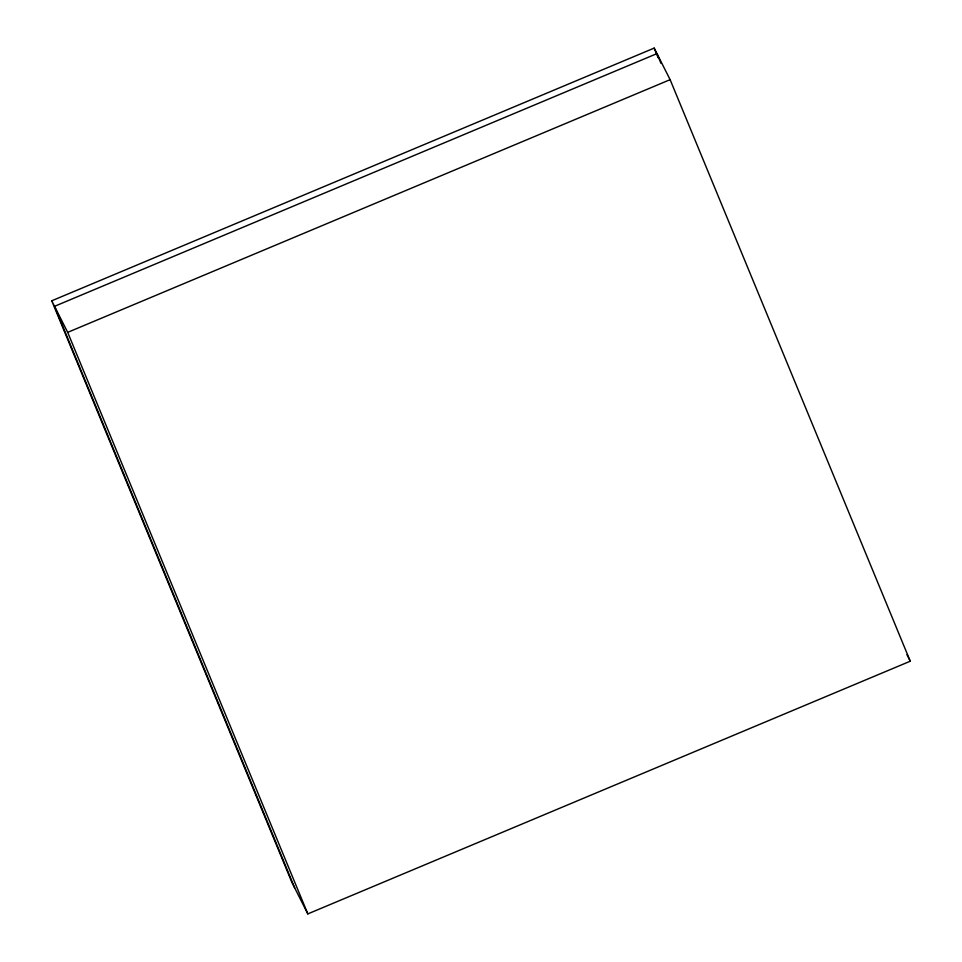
<?xml version="1.0" encoding="UTF-8"?>
<svg xmlns="http://www.w3.org/2000/svg" width="962" height="962" viewBox="0 0 962 962"><rect width="100%" height="100%" fill="white"/><g stroke="black" fill="none" stroke-linecap="round" stroke-linejoin="round"><path stroke-width="1.44" d="M51.744 300.793L654.172 48.1L670.117 79.666L910.256 661.207L307.828 913.9L291.883 882.334L51.744 300.793L67.689 332.359L307.828 913.9M67.689 332.359L670.117 79.666M906.974 654.689L910.256 661.207M660.978 63.336L656.962 53.619L54.533 306.325L294.673 887.854M654.172 48.1L658.188 57.816"/></g></svg>
